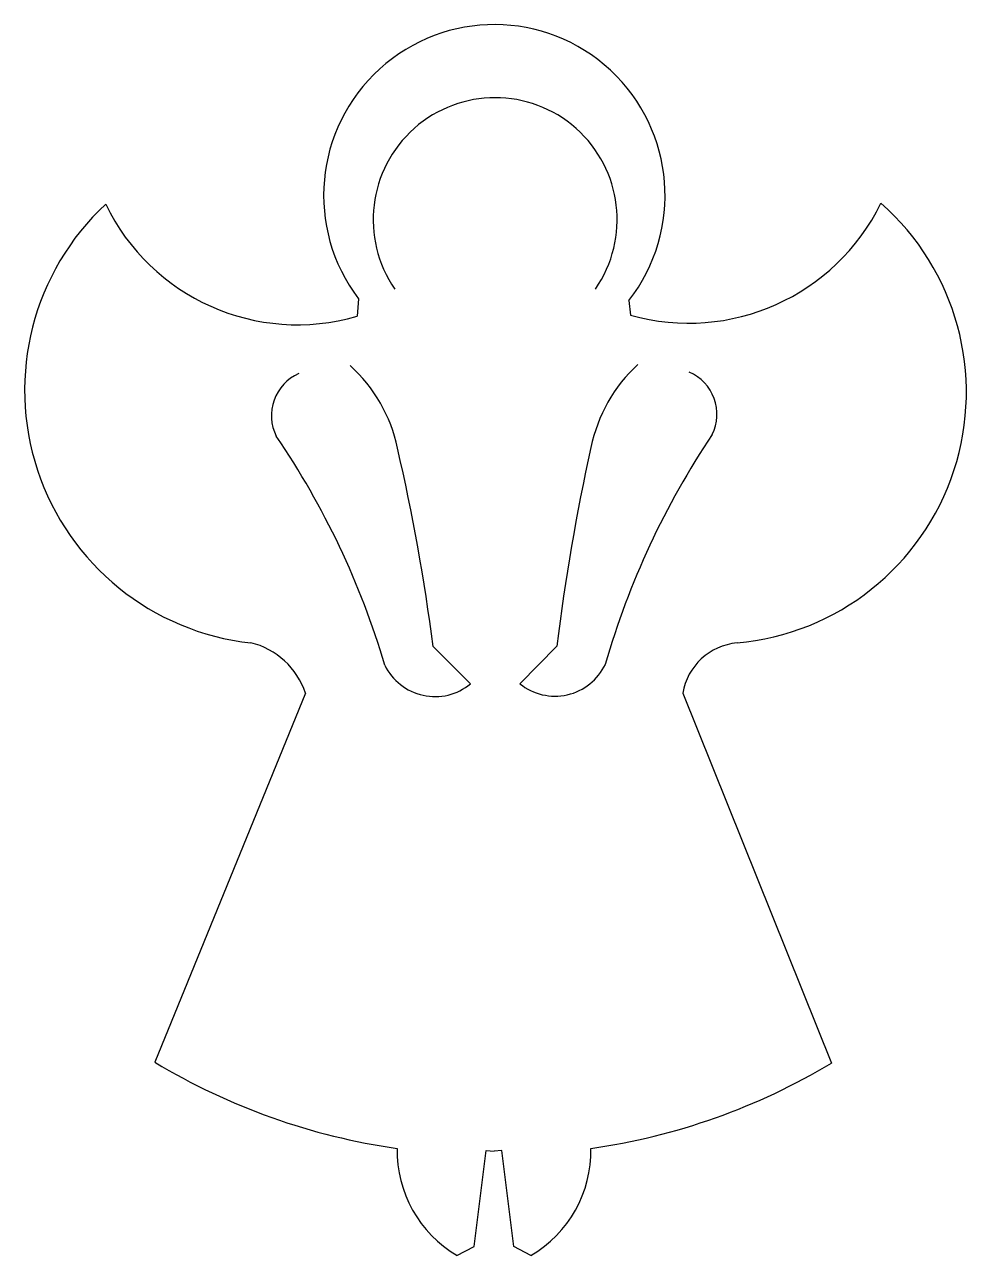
# Model space of a CAD drawing. Extents: x 0.01 to 3.09, y 0 to 4.02.
import ezdxf

# ---------------------------------------------------------------- set-up
doc = ezdxf.new("R2010")
doc.units = 0
doc.header["$LTSCALE"] = 0.000394
doc.layers.add('1', color=7, linetype='CONTINUOUS')
doc.layers.add('2', color=7, linetype='CONTINUOUS')

msp = doc.modelspace()

# ---------------------------------------------------------------- linework, layer by layer
at = {"layer": '1', "color": 2, "linetype": 'BYBLOCK'}
for p, q in [((1.4654, 1.8681), (1.3432, 1.9903)), ((1.6267, 1.8687), (1.748, 1.9918))]:
    msp.add_line(p, q, dxfattribs=at)
for centre, radius, start, end in [((1.546, 3.3848), 0.3987, 325.3573, 214.6427), ((0.7332, 2.5339), 0.5048, 11.9623, 47.8496), ((2.3539, 2.5399), 0.5048, 132.5717, 168.459), ((0.9644, 2.7446), 0.1499, 113.7172, 206.7032), ((2.1212, 2.7489), 0.1499, 333.7181, 66.7041), ((-1.3722, 1.1743), 2.6667, 16.4438, 34.3063), ((4.4693, 1.1958), 2.6667, 146.115, 163.9775), ((-5.2902, 1.1358), 6.6882, 7.34014, 12.98429), ((8.3874, 1.1861), 6.6882, 167.437, 173.08115), ((1.7416, 2.0104), 0.1825, 230.9727, 334.4859), ((1.3495, 2.009), 0.1825, 205.9354, 309.4486)]:
    msp.add_arc(centre, radius, start, end, dxfattribs=at)
at = {"layer": '2', "color": 4, "linetype": 'BYBLOCK'}
for p, q in [((1.0997, 3.1263), (1.0946, 3.0695)), ((1.983, 3.121), (1.9885, 3.0728)), ((0.9257, 1.8375), (0.434, 0.6316)), ((2.1592, 1.8375), (2.6454, 0.6292)), ((1.4775, 0.0299), (1.5171, 0.3428)), ((1.5171, 0.3428), (1.543, 0.3409)), ((1.5678, 0.3428), (1.543, 0.3409)), ((1.6073, 0.0299), (1.5678, 0.3428)), ((1.4213, 0.0006), (1.4775, 0.0299)), ((1.6629, 0.0006), (1.6073, 0.0299))]:
    msp.add_line(p, q, dxfattribs=at)
for centre, radius, start, end in [((1.5434, 3.4644), 0.5579, 322.0004, 217.3093), ((0.8389, 2.8276), 0.8308, 132.9292, 263.6981), ((0.8997, 3.7367), 0.6951, 205.6396, 286.2841), ((2.1782, 3.7467), 0.7001, 254.287, 333.9209), ((2.2637, 2.8212), 0.8227, 275.0856, 48.6682), ((0.6886, 1.7602), 0.2494, 18.059, 76.4202), ((2.3545, 1.8045), 0.1981, 95.1567, 170.3993), ((1.5243, 2.4434), 2.1146, 238.962, 261.8831), ((1.5648, 2.4259), 2.0966, 278.0684, 301.0237), ((1.6221, 0.3424), 0.3964, 178.8962, 239.5773), ((1.464, 0.3421), 0.3952, 300.2177, 1.1479)]:
    msp.add_arc(centre, radius, start, end, dxfattribs=at)

doc.saveas('drawing.dxf')
